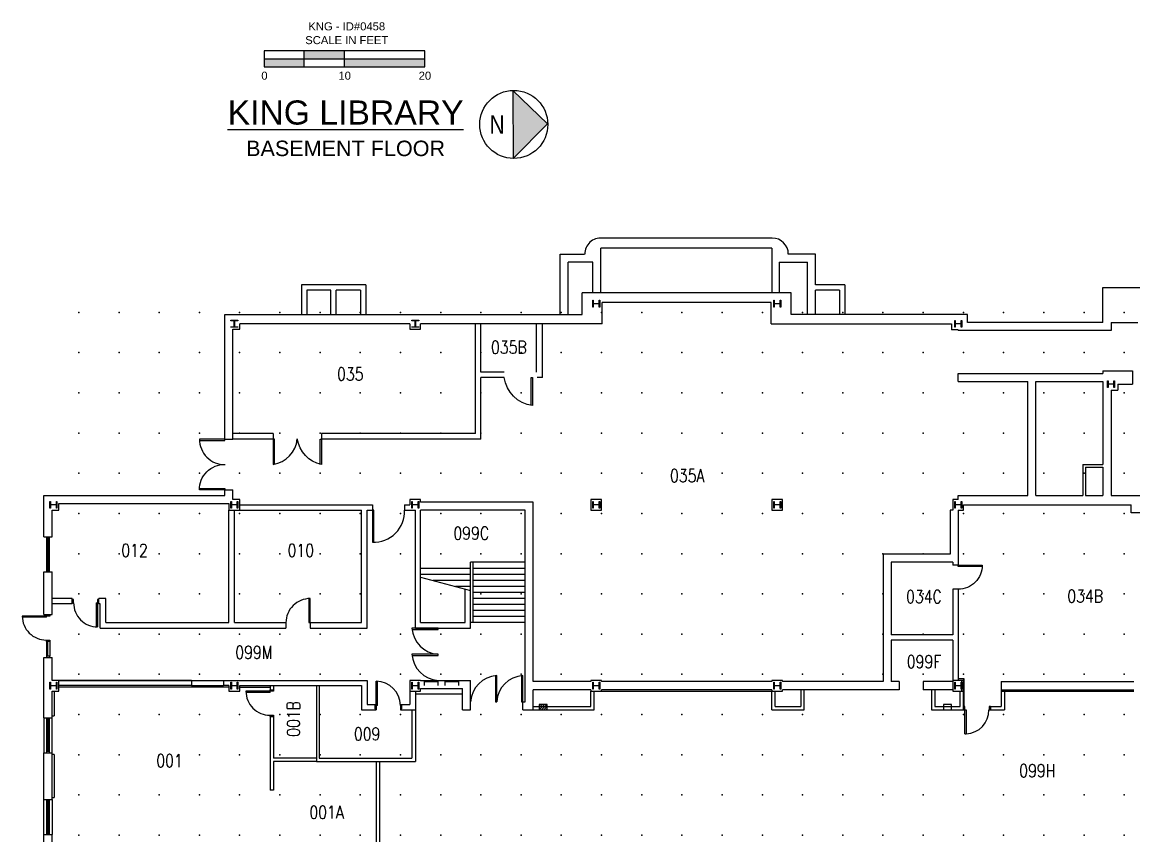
# Model space of a CAD drawing. Header units: millimetres. Extents: x 15 to 310, y 29 to 228.
# Drawn here: x 15.1 to 150.7, y 129.1 to 228.4 of the extents above; entities that cross this region are included whole.
import ezdxf

# ---------------------------------------------------------------- set-up
doc = ezdxf.new("R2010")
doc.units = ezdxf.units.MM
for name, color, linetype in [('A-DOOR', 2, 'Continuous'), ('A-FLOR-IDEN', 202, 'Continuous'), ('A-FLOR-STRS', 1, 'Continuous'), ('A-GLAZ', 5, 'Continuous'), ('A-WALL', 7, 'Continuous'), ('NORTH', 7, 'Continuous')]:
    doc.layers.add(name, color=color, linetype=linetype)
doc.styles.add('RomanS', font='romans.shx', dxfattribs={"width": 0.8})
doc.styles.add('style1', font='arial.ttf', dxfattribs={"height": 1})

# ---------------------------------------------------------------- blocks, each defined once
blk = doc.blocks.new('*U5')
blk.add_point((0, 0))
blk = doc.blocks.new('*U6')
at = {"color": 0, "linetype": 'ByBlock', "lineweight": -2, "transparency": 16777216}
for p in [(0, 156.992), (4.906, 156.992), (9.812, 156.992), (14.718, 156.992), (19.624, 156.992), (24.53, 156.992), (29.436, 156.992), (34.342, 156.992), (39.248, 156.992), (44.154, 156.992), (49.06, 156.992), (53.966, 156.992), (58.872, 156.992), (63.778, 156.992), (68.684, 156.992), (73.59, 156.992), (78.496, 156.992), (83.402, 156.992), (88.308, 156.992), (93.214, 156.992), (98.12, 156.992), (103.026, 156.992), (107.932, 156.992), (112.838, 156.992), (117.744, 156.992), (122.65, 156.992), (127.556, 156.992), (0, 152.086), (4.906, 152.086), (9.812, 152.086), (14.718, 152.086), (19.624, 152.086), (24.53, 152.086), (29.436, 152.086), (34.342, 152.086), (39.248, 152.086), (44.154, 152.086), (49.06, 152.086), (53.966, 152.086), (58.872, 152.086), (63.778, 152.086), (68.684, 152.086), (73.59, 152.086), (78.496, 152.086), (83.402, 152.086), (88.308, 152.086), (93.214, 152.086), (98.12, 152.086), (103.026, 152.086), (107.932, 152.086), (112.838, 152.086), (117.744, 152.086), (122.65, 152.086), (127.556, 152.086), (0, 147.18), (4.906, 147.18), (9.812, 147.18), (14.718, 147.18), (19.624, 147.18), (24.53, 147.18), (29.436, 147.18), (34.342, 147.18), (39.248, 147.18), (44.154, 147.18), (49.06, 147.18), (53.966, 147.18), (58.872, 147.18), (63.778, 147.18), (68.684, 147.18), (73.59, 147.18), (78.496, 147.18), (83.402, 147.18), (88.308, 147.18), (93.214, 147.18), (98.12, 147.18), (103.026, 147.18), (107.932, 147.18), (112.838, 147.18), (117.744, 147.18), (122.65, 147.18), (127.556, 147.18), (0, 142.274), (4.906, 142.274), (9.812, 142.274), (14.718, 142.274), (19.624, 142.274), (24.53, 142.274), (29.436, 142.274), (34.342, 142.274), (39.248, 142.274), (44.154, 142.274), (49.06, 142.274), (53.966, 142.274), (58.872, 142.274), (63.778, 142.274), (68.684, 142.274), (73.59, 142.274), (78.496, 142.274), (83.402, 142.274), (88.308, 142.274), (93.214, 142.274), (98.12, 142.274), (103.026, 142.274), (107.932, 142.274), (112.838, 142.274), (117.744, 142.274), (122.65, 142.274), (127.556, 142.274), (0, 137.368), (4.906, 137.368), (9.812, 137.368), (14.718, 137.368), (19.624, 137.368), (24.53, 137.368), (29.436, 137.368), (34.342, 137.368), (39.248, 137.368), (44.154, 137.368), (49.06, 137.368), (53.966, 137.368), (58.872, 137.368), (63.778, 137.368), (68.684, 137.368), (73.59, 137.368), (78.496, 137.368), (83.402, 137.368), (88.308, 137.368), (93.214, 137.368), (98.12, 137.368), (103.026, 137.368), (107.932, 137.368), (112.838, 137.368), (117.744, 137.368), (122.65, 137.368), (127.556, 137.368), (0, 132.462), (4.906, 132.462), (9.812, 132.462), (14.718, 132.462), (19.624, 132.462), (24.53, 132.462), (29.436, 132.462), (34.342, 132.462), (39.248, 132.462), (44.154, 132.462), (49.06, 132.462), (53.966, 132.462), (58.872, 132.462), (63.778, 132.462), (68.684, 132.462), (73.59, 132.462), (78.496, 132.462), (83.402, 132.462), (88.308, 132.462), (93.214, 132.462), (98.12, 132.462), (103.026, 132.462), (107.932, 132.462), (112.838, 132.462), (117.744, 132.462), (122.65, 132.462), (127.556, 132.462), (0, 127.556), (4.906, 127.556), (9.812, 127.556), (14.718, 127.556), (19.624, 127.556), (24.53, 127.556), (29.436, 127.556), (34.342, 127.556), (39.248, 127.556), (44.154, 127.556), (49.06, 127.556), (53.966, 127.556), (58.872, 127.556), (63.778, 127.556), (68.684, 127.556), (73.59, 127.556), (78.496, 127.556), (83.402, 127.556), (88.308, 127.556), (93.214, 127.556), (98.12, 127.556), (103.026, 127.556), (107.932, 127.556), (112.838, 127.556), (117.744, 127.556), (122.65, 127.556), (127.556, 127.556), (0, 122.65), (4.906, 122.65), (9.812, 122.65), (14.718, 122.65), (19.624, 122.65), (24.53, 122.65), (29.436, 122.65), (34.342, 122.65), (39.248, 122.65), (44.154, 122.65), (49.06, 122.65), (53.966, 122.65), (58.872, 122.65), (63.778, 122.65), (68.684, 122.65), (73.59, 122.65), (78.496, 122.65), (83.402, 122.65), (88.308, 122.65), (93.214, 122.65), (98.12, 122.65), (103.026, 122.65), (107.932, 122.65), (112.838, 122.65), (117.744, 122.65), (122.65, 122.65), (127.556, 122.65), (0, 117.744), (4.906, 117.744), (9.812, 117.744), (14.718, 117.744), (19.624, 117.744), (24.53, 117.744), (29.436, 117.744), (34.342, 117.744), (39.248, 117.744), (44.154, 117.744), (49.06, 117.744), (53.966, 117.744), (58.872, 117.744), (63.778, 117.744), (68.684, 117.744), (73.59, 117.744), (78.496, 117.744), (83.402, 117.744), (88.308, 117.744), (93.214, 117.744), (98.12, 117.744), (103.026, 117.744), (107.932, 117.744), (112.838, 117.744), (117.744, 117.744), (122.65, 117.744), (127.556, 117.744), (0, 112.838), (4.906, 112.838), (9.812, 112.838), (14.718, 112.838), (19.624, 112.838), (24.53, 112.838), (29.436, 112.838), (34.342, 112.838), (39.248, 112.838), (44.154, 112.838), (49.06, 112.838), (53.966, 112.838), (58.872, 112.838), (63.778, 112.838), (68.684, 112.838), (73.59, 112.838), (78.496, 112.838), (83.402, 112.838), (88.308, 112.838), (93.214, 112.838), (98.12, 112.838), (103.026, 112.838), (107.932, 112.838), (112.838, 112.838), (117.744, 112.838), (122.65, 112.838), (127.556, 112.838), (0, 107.932), (4.906, 107.932), (9.812, 107.932), (14.718, 107.932), (19.624, 107.932), (24.53, 107.932), (29.436, 107.932), (34.342, 107.932), (39.248, 107.932), (44.154, 107.932), (49.06, 107.932), (53.966, 107.932), (58.872, 107.932), (63.778, 107.932), (68.684, 107.932), (73.59, 107.932), (78.496, 107.932), (83.402, 107.932), (88.308, 107.932), (93.214, 107.932), (98.12, 107.932), (103.026, 107.932), (107.932, 107.932), (112.838, 107.932), (117.744, 107.932), (122.65, 107.932), (127.556, 107.932), (0, 103.026), (4.906, 103.026), (9.812, 103.026), (14.718, 103.026), (19.624, 103.026), (24.53, 103.026), (29.436, 103.026), (34.342, 103.026), (39.248, 103.026), (44.154, 103.026), (49.06, 103.026), (53.966, 103.026), (58.872, 103.026), (63.778, 103.026), (68.684, 103.026), (73.59, 103.026), (78.496, 103.026), (83.402, 103.026), (88.308, 103.026), (93.214, 103.026), (98.12, 103.026), (103.026, 103.026), (107.932, 103.026), (112.838, 103.026), (117.744, 103.026), (122.65, 103.026), (127.556, 103.026), (0, 98.12), (4.906, 98.12), (9.812, 98.12), (14.718, 98.12), (19.624, 98.12), (24.53, 98.12), (29.436, 98.12), (34.342, 98.12), (39.248, 98.12), (44.154, 98.12), (49.06, 98.12), (53.966, 98.12), (58.872, 98.12), (63.778, 98.12), (68.684, 98.12), (73.59, 98.12), (78.496, 98.12), (83.402, 98.12), (88.308, 98.12), (93.214, 98.12), (98.12, 98.12), (103.026, 98.12), (107.932, 98.12), (112.838, 98.12), (117.744, 98.12), (122.65, 98.12), (127.556, 98.12), (0, 93.214), (4.906, 93.214), (9.812, 93.214), (14.718, 93.214), (19.624, 93.214), (24.53, 93.214), (29.436, 93.214), (34.342, 93.214), (39.248, 93.214), (44.154, 93.214), (49.06, 93.214), (53.966, 93.214), (58.872, 93.214), (63.778, 93.214), (68.684, 93.214), (73.59, 93.214), (78.496, 93.214), (83.402, 93.214), (88.308, 93.214), (93.214, 93.214), (98.12, 93.214), (103.026, 93.214), (107.932, 93.214), (112.838, 93.214), (117.744, 93.214), (122.65, 93.214), (127.556, 93.214)]:
    blk.add_blockref('*U5', p, dxfattribs=at)

msp = doc.modelspace()

# ---------------------------------------------------------------- hatches: boundary and pattern name
h = msp.add_hatch(color=256)
h.paths.add_polyline_path([(49.52, 222.93), (44.62, 222.93), (44.62, 223.91), (49.52, 223.91)])
h.paths.add_polyline_path([(54.43, 223.91), (49.52, 223.91), (49.52, 224.89), (54.43, 224.89)])
h.paths.add_polyline_path([(64.24, 222.93), (54.43, 222.93), (54.43, 223.91), (64.24, 223.91)])
at = {"layer": 'A-WALL'}
h = msp.add_hatch(dxfattribs=at)
h.set_pattern_fill('ANSI31', color=256, scale=1.63548, style=0)
h.set_pattern_definition([(45, (-190.6284, 6.36784), (-0.14455737, 0.14455737), [])])
h.paths.add_polyline_path([(79.14, 144.48), (79.14, 145.14), (78.16, 145.14), (78.16, 144.48)])
at = {"layer": 'NORTH'}
msp.add_hatch(color=256, dxfattribs=at).paths.add_polyline_path([(75.01, 211.76), (79.2, 216), (74.96, 220.05)])

# ---------------------------------------------------------------- linework, layer by layer
for p, q in [((44.62, 223.91), (64.24, 223.91)), ((49.52, 222.93), (49.52, 224.89)), ((54.43, 222.93), (54.43, 224.89)), ((18.05, 152.83), (18.05, 151.03)), ((18.25, 151.03), (18.25, 152.83)), ((18.46, 152.83), (18.46, 151.03))]:
    msp.add_line(p, q)
for points in [[(44.62, 222.93), (64.24, 222.93), (64.24, 224.89), (44.62, 224.89)], [(18.05, 151.03), (18.05, 150.86), (18.46, 150.86), (18.46, 151.03)]]:
    msp.add_lwpolyline(points, close=True)
at = {"layer": 'A-DOOR'}
for p, q in [((24.14, 157.53), (24.14, 154.59)), ((24.14, 157.53), (24.31, 157.53)), ((24.31, 157.53), (24.31, 154.59)), ((18.05, 155.93), (15.11, 155.93)), ((18.05, 155.77), (15.11, 155.77)), ((18.05, 155.77), (18.05, 155.93)), ((58.3, 145.02), (58.3, 147.96)), ((58.47, 145.02), (58.47, 147.96)), ((45.34, 146.75), (42.4, 146.75)), ((45.34, 146.59), (42.4, 146.59)), ((45.34, 146.59), (45.34, 146.75)), ((58.47, 145.02), (58.3, 145.02)), ((130.12, 144.48), (130.28, 144.48)), ((130.12, 141.54), (130.12, 144.48)), ((130.28, 144.48), (130.28, 141.54)), ((130.12, 141.54), (130.28, 141.54))]:
    msp.add_line(p, q, dxfattribs=at)
for points in [[(77.19, 181.61), (77.19, 185.04), (77.35, 185.04), (77.35, 181.61, -0.344238), (73.92, 185.05, -0.4143)], [(36.74, 177.36), (39.84, 177.36), (39.84, 177.52), (36.74, 177.52, 0.426277), (39.85, 174.41, 0.414648)], [(45.89, 174.41), (45.89, 177.52), (45.73, 177.52), (45.73, 174.41, 0.326918), (48.67, 177.53, 0.414648)], [(51.45, 174.41), (51.45, 177.52), (51.62, 177.52), (51.62, 174.41, -0.315214), (48.67, 177.53, -0.414648)], [(36.74, 171.47), (39.84, 171.47), (39.84, 171.31), (36.74, 171.31, -0.429709), (39.84, 174.41, -0.4143)], [(58, 164.93), (58, 168.85), (57.83, 168.85), (57.83, 164.93, 0.44152), (61.76, 168.85, 0.4143)], [(132.25, 161.98), (129.3, 161.98), (129.3, 162.15), (132.25, 162.15, -0.4143), (129.3, 159.2, -0.4143)], [(50.06, 158.06), (50.06, 155.12), (50.23, 155.12), (50.23, 158.06, 0.4143), (47.28, 155.11, 0.4143)], [(62.66, 154.3), (65.85, 154.3), (65.85, 154.46), (62.66, 154.46, 0.380239), (65.85, 151.27, 0.4143)], [(62.66, 151.11), (65.85, 151.11), (65.85, 151.27), (62.66, 151.27, 0.380239), (65.85, 148.08, 0.4143)], [(72.84, 148.66), (72.84, 145.47), (73, 145.47), (73, 148.66, 0.380239), (69.81, 145.47, 0.4143)], [(76.03, 148.66), (76.03, 145.47), (76.19, 145.47), (76.19, 148.66, 0.380239), (73, 145.47, 0.4143)]]:
    msp.add_lwpolyline(points, format="xyb", dxfattribs=at)
for points in [[(21.2, 157.53), (21.36, 157.53), (21.36, 157.94), (21.2, 157.94)], [(24.31, 157.53), (24.47, 157.53), (24.47, 157.94), (24.31, 157.94)], [(18.05, 155.93), (18.05, 156.1), (18.46, 156.1), (18.46, 155.93)], [(18.05, 152.83), (18.05, 152.99), (18.46, 152.99), (18.46, 152.83)], [(45.34, 146.75), (45.34, 146.92), (45.75, 146.92), (45.75, 146.75)], [(45.34, 143.65), (45.34, 143.81), (45.75, 143.81), (45.75, 143.65)], [(58.3, 145.02), (58.14, 145.02), (58.14, 144.61), (58.3, 144.61)], [(61.41, 145.02), (61.25, 145.02), (61.25, 144.61), (61.41, 144.61)]]:
    msp.add_lwpolyline(points, close=True, dxfattribs=at)
for centre, start, end in [((24.31, 157.53), 179.9998, 269.9998), ((18.05, 155.93), 179.9998, 269.9998), ((58.3, 145.02), 359.9998, 89.9998), ((45.34, 146.75), 179.9998, 269.9998), ((130.12, 144.48), 273.1796, 359.9998)]:
    msp.add_arc(centre, 2.94, start, end, dxfattribs=at)
at = {"layer": 'A-FLOR-STRS'}
for p, q in [((69.81, 161.74), (63.72, 161.74)), ((76.48, 162.48), (69.81, 162.48)), ((69.81, 159.04), (69.81, 162.48)), ((70.14, 155.12), (70.14, 162.48)), ((76.48, 161.74), (70.14, 161.74)), ((69.81, 161), (63.72, 161)), ((63.72, 160.68), (69.81, 159.04)), ((69.81, 160.27), (65.25, 160.27)), ((76.48, 161), (70.14, 161)), ((76.48, 160.27), (70.14, 160.27)), ((69.81, 159.53), (67.99, 159.53)), ((76.48, 159.53), (70.14, 159.53)), ((76.48, 158.8), (70.14, 158.8)), ((76.48, 158.06), (70.14, 158.06)), ((76.48, 157.32), (70.14, 157.32)), ((76.48, 156.59), (70.14, 156.59)), ((76.48, 155.12), (69.81, 155.12)), ((76.48, 155.85), (70.14, 155.85))]:
    msp.add_line(p, q, dxfattribs=at)
at = {"layer": 'A-GLAZ', "linetype": 'Continuous'}
for p, q in [((18.09, 165.58), (18.42, 165.58)), ((18.09, 165.42), (18.09, 165.58)), ((18.42, 165.42), (18.42, 165.58)), ((18.09, 161.49), (18.09, 165.42)), ((18.09, 165.42), (18.42, 165.42)), ((18.25, 165.42), (18.25, 161.49)), ((18.42, 161.49), (18.42, 165.42)), ((18.09, 161.49), (18.42, 161.49)), ((18.09, 161.33), (18.09, 161.49)), ((18.42, 161.33), (18.42, 161.49)), ((18.09, 161.33), (18.42, 161.33)), ((18.09, 143.5), (18.42, 143.5)), ((18.09, 143.34), (18.09, 143.5)), ((18.09, 139.42), (18.09, 143.34)), ((18.09, 143.34), (18.42, 143.34)), ((18.25, 143.34), (18.25, 139.42)), ((18.42, 143.34), (18.42, 143.5)), ((18.42, 139.42), (18.42, 143.34)), ((18.09, 139.42), (18.42, 139.42)), ((18.09, 139.25), (18.09, 139.42)), ((18.09, 139.25), (18.42, 139.25)), ((18.42, 139.25), (18.42, 139.42)), ((18.09, 133.53), (18.42, 133.53)), ((18.09, 133.36), (18.09, 133.53)), ((18.09, 129.44), (18.09, 133.36)), ((18.09, 133.36), (18.42, 133.36)), ((18.25, 133.36), (18.25, 129.44)), ((18.42, 133.36), (18.42, 133.53)), ((18.42, 129.44), (18.42, 133.36)), ((18.09, 129.44), (18.42, 129.44)), ((18.09, 129.28), (18.09, 129.44)), ((18.09, 129.28), (18.42, 129.28)), ((18.42, 129.28), (18.42, 129.44))]:
    msp.add_line(p, q, dxfattribs=at)
at = {"layer": 'A-WALL'}
for p, q in [((106.62, 202.05), (85.7, 202.05)), ((106.57, 200.83), (85.7, 200.83)), ((85.7, 195.35), (85.7, 200.83)), ((106.62, 195.35), (106.62, 200.83)), ((80.73, 200.09), (83.73, 200.09)), ((80.73, 192.73), (80.73, 200.09)), ((111.89, 200.09), (108.58, 200.09)), ((111.89, 196.33), (111.89, 200.09)), ((84.72, 199.11), (81.71, 199.11)), ((81.71, 192.73), (81.71, 199.11)), ((84.72, 195.35), (84.72, 199.11)), ((107.47, 199.11), (110.9, 199.11)), ((107.47, 199.11), (107.47, 195.35)), ((110.9, 192.73), (110.9, 199.11)), ((57.02, 196.33), (49.17, 196.33)), ((49.17, 196.33), (49.17, 192.73)), ((52.76, 195.68), (49.82, 195.68)), ((49.82, 195.68), (49.82, 192.73)), ((52.76, 192.73), (52.76, 195.68)), ((53.42, 192.73), (53.42, 195.68)), ((56.36, 195.68), (53.42, 195.68)), ((56.36, 195.68), (56.36, 192.73)), ((57.02, 196.33), (57.02, 192.73)), ((83.43, 192.73), (83.43, 195.35)), ((108.94, 195.35), (83.43, 195.35)), ((108.94, 192.73), (108.94, 195.35)), ((115.48, 196.33), (111.89, 196.33)), ((111.89, 192.73), (111.89, 195.68)), ((114.83, 195.68), (111.89, 195.68)), ((114.83, 195.68), (114.83, 192.73)), ((115.48, 196.33), (115.48, 192.73)), ((146.97, 191.75), (146.97, 196)), ((146.97, 196), (180.33, 196)), ((106.49, 194.2), (85.88, 194.2)), ((85.88, 191.59), (85.88, 194.2)), ((106.49, 191.59), (106.49, 194.2)), ((39.84, 192.73), (83.43, 192.73)), ((39.84, 177.52), (39.84, 192.73)), ((130.45, 192.73), (108.94, 192.73)), ((130.45, 191.75), (130.45, 192.73)), ((62.41, 191.59), (41.64, 191.59)), ((85.88, 191.59), (63.72, 191.59)), ((70.43, 178.18), (70.43, 191.59)), ((71.08, 185.7), (71.08, 191.59)), ((77.84, 185.7), (77.84, 191.48)), ((78.6, 185.04), (78.6, 191.59)), ((106.49, 191.59), (128.49, 191.59)), ((128.49, 191.59), (128.49, 190.85)), ((146.97, 191.75), (130.45, 191.75)), ((147.95, 191.75), (147.95, 190.77)), ((147.95, 191.75), (151.22, 191.75)), ((40.82, 177.52), (40.82, 190.93)), ((129.3, 190.85), (128.49, 190.85)), ((129.3, 190.85), (129.3, 190.77)), ((147.95, 190.77), (129.3, 190.77)), ((146.97, 185.86), (146.97, 185.54)), ((146.97, 185.86), (150.56, 185.86)), ((150.56, 185.86), (150.56, 184.23)), ((73.92, 185.7), (71.08, 185.7)), ((71.08, 177.52), (71.08, 185.04)), ((73.92, 185.04), (71.08, 185.04)), ((78.6, 185.04), (77.95, 185.04)), ((129.3, 185.54), (146.97, 185.54)), ((129.3, 184.55), (129.3, 185.54)), ((129.3, 184.55), (137.81, 184.55)), ((137.81, 170.65), (137.81, 184.55)), ((138.79, 170.65), (138.79, 184.55)), ((138.79, 184.55), (146.97, 184.55)), ((146.97, 184.55), (146.97, 174.41)), ((147.95, 183.49), (148.77, 183.49)), ((147.95, 183.49), (147.95, 170.65)), ((148.77, 184.23), (148.77, 183.49)), ((148.77, 184.23), (150.56, 184.23)), ((45.73, 178.18), (40.82, 178.18)), ((45.73, 178.18), (45.73, 177.52)), ((70.43, 178.18), (51.62, 178.18)), ((51.62, 178.18), (51.62, 177.52)), ((39.84, 177.52), (40.82, 177.52)), ((45.73, 177.52), (40.82, 177.52)), ((71.08, 177.52), (51.62, 177.52)), ((144.51, 174.41), (146.97, 174.41)), ((144.51, 174.41), (144.51, 170.65)), ((144.84, 174.09), (146.97, 174.09)), ((144.84, 174.09), (144.84, 170.65)), ((146.97, 174.09), (146.97, 170.65)), ((39.84, 170.65), (39.84, 171.31)), ((39.84, 171.31), (40.82, 171.31)), ((40.82, 170.16), (40.82, 171.31)), ((17.76, 170.65), (39.84, 170.65)), ((17.76, 165.58), (17.76, 170.65)), ((77.46, 169.83), (63.72, 169.83)), ((77.46, 147.92), (77.46, 169.83)), ((129.3, 170.65), (137.81, 170.65)), ((129.3, 170.16), (129.3, 170.65)), ((138.79, 170.65), (144.51, 170.65)), ((144.84, 170.65), (146.97, 170.65)), ((147.95, 170.65), (160.21, 170.65)), ((18.75, 165.58), (18.75, 168.85)), ((40.33, 155.12), (40.33, 168.85)), ((40.99, 155.12), (40.99, 168.85)), ((41.64, 169.51), (57.83, 169.51)), ((41.64, 168.85), (56.52, 168.85)), ((56.52, 155.12), (56.52, 168.85)), ((57.18, 155.12), (57.18, 168.85)), ((57.18, 168.85), (57.83, 168.85)), ((57.83, 169.51), (57.83, 168.85)), ((61.76, 169.51), (61.76, 168.85)), ((61.76, 169.51), (62.41, 169.51)), ((61.76, 168.85), (62.41, 168.85)), ((63.07, 154.46), (63.07, 168.85)), ((63.72, 155.12), (63.72, 168.85)), ((76.48, 168.85), (63.72, 168.85)), ((76.48, 145.47), (76.48, 168.85)), ((128.32, 168.85), (128.32, 163.46)), ((128.65, 168.85), (128.32, 168.85)), ((129.3, 168.85), (129.3, 162.15)), ((129.96, 169.51), (150.4, 169.51)), ((150.4, 168.53), (150.4, 169.51)), ((152.36, 168.53), (150.4, 168.53)), ((17.76, 165.58), (18.75, 165.58)), ((128.32, 163.46), (120.14, 163.46)), ((120.14, 163.46), (120.14, 147.92)), ((128.65, 162.48), (121.13, 162.48)), ((121.13, 162.48), (121.13, 153.64)), ((128.65, 162.48), (128.65, 162.15)), ((129.3, 162.15), (128.65, 162.15)), ((17.76, 156.1), (17.76, 161.33)), ((17.76, 161.33), (18.75, 161.33)), ((18.75, 156.1), (18.75, 161.33)), ((69.16, 155.12), (69.16, 159.22)), ((69.81, 154.46), (69.81, 159.04)), ((129.3, 159.2), (128.65, 159.2)), ((128.65, 159.2), (128.65, 153.64)), ((129.3, 159.2), (129.3, 148.08)), ((21.2, 158.06), (18.75, 158.06)), ((21.2, 157.41), (18.75, 157.41)), ((21.2, 157.41), (21.2, 158.06)), ((25.29, 158.06), (24.47, 158.06)), ((24.47, 157.41), (24.47, 158.06)), ((24.63, 157.41), (24.47, 157.41)), ((24.63, 154.46), (24.63, 157.41)), ((25.29, 155.12), (25.29, 158.06)), ((17.76, 156.1), (18.75, 156.1)), ((25.29, 155.12), (40.33, 155.12)), ((40.99, 155.12), (47.28, 155.12)), ((47.28, 155.12), (47.28, 154.46)), ((50.23, 155.12), (50.23, 154.46)), ((50.23, 155.12), (56.52, 155.12)), ((57.18, 154.46), (57.18, 155.12)), ((63.72, 155.12), (69.16, 155.12)), ((24.63, 154.46), (47.28, 154.46)), ((50.23, 154.46), (57.18, 154.46)), ((50.23, 154.46), (57.18, 154.46)), ((63.07, 154.46), (69.81, 154.46)), ((128.65, 153.64), (121.13, 153.64)), ((128.65, 152.99), (121.13, 152.99)), ((121.13, 152.99), (121.13, 147.92)), ((128.65, 152.99), (128.65, 148.08)), ((17.76, 150.86), (18.75, 150.86)), ((17.76, 143.5), (17.76, 150.86)), ((18.75, 148.08), (18.75, 150.86)), ((35.75, 148.08), (19.56, 148.08)), ((19.56, 148.08), (35.75, 148.08)), ((35.75, 148.08), (35.75, 147.43)), ((35.75, 148.08), (39.68, 148.08)), ((39.68, 148.08), (51.35, 148.08)), ((39.68, 148.08), (39.68, 147.43)), ((51.35, 148.08), (57.18, 148.08)), ((57.18, 148.08), (57.18, 145.14)), ((63.72, 148.08), (69.81, 148.08)), ((64.17, 147.43), (64.17, 147.92)), ((64.17, 147.92), (65.81, 147.92)), ((65.81, 147.92), (65.81, 147.43)), ((66.71, 147.43), (66.71, 147.92)), ((66.71, 147.92), (68.34, 147.92)), ((68.34, 147.92), (68.34, 147.43)), ((69.81, 144.48), (69.81, 148.08)), ((84.49, 147.92), (77.46, 147.92)), ((106.57, 147.92), (85.8, 147.92)), ((120.14, 147.92), (107.88, 147.92)), ((122.11, 147.92), (121.13, 147.92)), ((122.11, 147.92), (122.11, 146.94)), ((128.65, 147.92), (125.05, 147.92)), ((125.05, 147.92), (125.05, 146.94)), ((129.3, 148.3), (130.01, 148.3)), ((129.96, 148.25), (129.3, 148.25)), ((129.75, 146.77), (129.75, 148.04)), ((129.96, 148.25), (129.96, 144.88)), ((130.01, 148.3), (130.01, 144.88)), ((134.54, 147.92), (150.73, 147.92)), ((134.54, 147.92), (134.54, 145.94)), ((18.75, 143.5), (18.75, 146.77)), ((19, 146.77), (19, 143.75)), ((35.75, 147.43), (19.56, 147.43)), ((40.33, 147.25), (19.56, 147.25)), ((35.75, 147.43), (39.68, 147.43)), ((40.33, 147.43), (39.68, 147.43)), ((41.64, 147.43), (51.35, 147.43)), ((41.64, 147.25), (45.34, 147.25)), ((44.85, 147.43), (44.85, 147.43)), ((45.34, 147.43), (45.34, 146.92)), ((45.34, 146.92), (45.75, 146.92)), ((45.75, 147.43), (45.75, 146.92)), ((51.03, 147.43), (51.03, 138.19)), ((51.35, 147.43), (51.35, 138.6)), ((51.35, 147.43), (56.52, 147.43)), ((56.52, 147.43), (56.52, 144.48)), ((62.41, 146.77), (62.41, 145.14)), ((62.41, 146.77), (63.07, 146.77)), ((63.07, 146.77), (63.07, 144.48)), ((63.72, 147.1), (68.83, 147.1)), ((68.83, 144.48), (68.83, 147.1)), ((84.49, 146.94), (77.46, 146.94)), ((77.46, 144.48), (77.46, 146.94)), ((84.49, 144.89), (84.49, 146.77)), ((84.9, 144.48), (84.9, 146.77)), ((84.9, 146.77), (106.57, 146.77)), ((106.57, 146.94), (85.8, 146.94)), ((106.57, 144.48), (106.57, 146.77)), ((106.98, 144.89), (106.98, 146.77)), ((122.11, 146.94), (107.88, 146.94)), ((110.09, 146.94), (110.09, 144.89)), ((110.5, 144.48), (110.5, 146.94)), ((128.65, 146.94), (125.05, 146.94)), ((126.03, 146.94), (126.03, 144.48)), ((126.44, 146.94), (126.44, 144.89)), ((129.55, 144.89), (129.55, 146.77)), ((129.96, 144.48), (129.96, 146.77)), ((134.54, 146.94), (150.73, 146.94)), ((134.54, 146.77), (150.73, 146.77)), ((134.54, 146.77), (134.54, 144.88)), ((134.54, 146.77), (134.54, 144.88)), ((134.94, 146.77), (134.94, 144.48)), ((134.94, 146.77), (134.94, 145.94)), ((134.94, 146.77), (134.94, 144.48)), ((57.18, 145.14), (58.3, 145.14)), ((58.3, 145.14), (58.3, 144.48)), ((61.25, 145.14), (62.41, 145.14)), ((61.25, 145.14), (61.25, 144.48)), ((63.07, 146.45), (63.07, 138.19)), ((63.07, 146.45), (68.83, 146.45)), ((76.19, 145.47), (76.48, 145.47)), ((76.19, 144.48), (76.19, 145.47)), ((56.52, 144.48), (58.3, 144.48)), ((61.25, 144.48), (63.07, 144.48)), ((62.66, 144.48), (62.66, 138.6)), ((68.83, 144.48), (69.81, 144.48)), ((76.19, 144.48), (77.46, 144.48)), ((77.46, 144.89), (84.49, 144.89)), ((77.46, 144.48), (84.9, 144.48)), ((106.57, 144.48), (110.5, 144.48)), ((106.98, 144.89), (110.09, 144.89)), ((126.03, 144.48), (129.96, 144.48)), ((126.44, 144.89), (129.55, 144.89)), ((130.12, 144.88), (129.96, 144.88)), ((129.96, 144.48), (130.12, 144.48)), ((130.12, 144.48), (130.12, 144.88)), ((133.07, 144.88), (133.23, 144.88)), ((133.23, 144.48), (133.07, 144.48)), ((133.23, 144.88), (134.54, 144.88)), ((133.23, 144.48), (133.23, 144.88)), ((133.23, 144.88), (134.54, 144.88)), ((133.23, 144.48), (133.23, 144.88)), ((133.23, 144.88), (133.23, 144.48)), ((133.23, 144.48), (134.94, 144.48)), ((133.23, 144.48), (134.94, 144.48)), ((17.76, 143.5), (18.75, 143.5)), ((17.76, 143.5), (17.76, 139.25)), ((18.75, 143.75), (19, 143.75)), ((18.75, 139.25), (18.75, 143.5)), ((45.34, 143.65), (45.34, 137.78)), ((45.34, 143.65), (45.75, 143.65)), ((45.75, 143.65), (45.75, 138.6)), ((17.76, 139.25), (18.75, 139.25)), ((17.76, 133.53), (17.76, 139.25)), ((18.75, 133.53), (18.75, 139.25)), ((19, 139.01), (18.75, 139.01)), ((19, 139.01), (19, 133.77)), ((51.03, 138.6), (45.75, 138.6)), ((51.35, 138.6), (57.24, 138.6)), ((57.24, 138.6), (62.66, 138.6)), ((45.34, 137.78), (45.34, 134.67)), ((45.75, 138.19), (45.75, 134.67)), ((51.03, 138.19), (45.75, 138.19)), ((51.03, 138.19), (57.24, 138.19)), ((57.24, 138.19), (63.07, 138.19)), ((58.3, 138.19), (58.3, 125.76)), ((58.71, 138.19), (58.71, 125.35)), ((45.75, 134.67), (45.34, 134.67)), ((17.76, 133.53), (18.75, 133.53)), ((17.76, 129.28), (17.76, 133.53)), ((18.75, 133.77), (19, 133.77)), ((18.75, 133.53), (18.75, 129.28)), ((17.76, 129.28), (18.75, 129.28)), ((17.76, 124.21), (17.76, 129.28)), ((18.75, 126), (18.75, 129.28))]:
    msp.add_line(p, q, dxfattribs=at)
for points in [[(84.72, 193.63), (84.72, 194.45), (84.78, 194.45), (84.78, 194.11, 0.414214), (84.83, 194.06), (85.46, 194.06, 0.414214), (85.51, 194.11), (85.51, 194.45), (85.57, 194.45), (85.57, 193.63), (85.51, 193.63), (85.51, 193.97, 0.414214), (85.46, 194.02), (84.83, 194.02, 0.414214), (84.78, 193.97), (84.78, 193.63)], [(106.8, 193.63), (106.8, 194.45), (106.86, 194.45), (106.86, 194.11, 0.414214), (106.91, 194.06), (107.54, 194.06, 0.414214), (107.59, 194.11), (107.59, 194.45), (107.65, 194.45), (107.65, 193.63), (107.59, 193.63), (107.59, 193.97, 0.414214), (107.54, 194.02), (106.91, 194.02, 0.414214), (106.86, 193.97), (106.86, 193.63)], [(41.4, 191.16), (40.57, 191.16), (40.57, 191.22), (40.92, 191.22, 0.414214), (40.97, 191.28), (40.97, 191.9, 0.414214), (40.92, 191.95), (40.57, 191.95), (40.57, 192.01), (41.4, 192.01), (41.4, 191.95), (41.06, 191.95, 0.414214), (41.01, 191.9), (41.01, 191.28, 0.414214), (41.06, 191.22), (41.4, 191.22)], [(63.48, 191.16), (62.65, 191.16), (62.65, 191.22), (63, 191.22, 0.414214), (63.05, 191.28), (63.05, 191.9, 0.414214), (63, 191.95), (62.65, 191.95), (62.65, 192.01), (63.48, 192.01), (63.48, 191.95), (63.14, 191.95, 0.414214), (63.09, 191.9), (63.09, 191.28, 0.414214), (63.14, 191.22), (63.48, 191.22)], [(128.88, 191.17), (128.88, 192), (128.94, 192), (128.94, 191.66, 0.414214), (128.99, 191.61), (129.62, 191.61, 0.414214), (129.67, 191.66), (129.67, 192), (129.73, 192), (129.73, 191.17), (129.67, 191.17), (129.67, 191.52, 0.414214), (129.62, 191.57), (128.99, 191.57, 0.414214), (128.94, 191.52), (128.94, 191.17)], [(147.52, 183.81), (147.52, 184.64), (147.59, 184.64), (147.59, 184.3, 0.414214), (147.64, 184.25), (148.26, 184.25, 0.414214), (148.31, 184.3), (148.31, 184.64), (148.37, 184.64), (148.37, 183.81), (148.31, 183.81), (148.31, 184.16, 0.414214), (148.26, 184.21), (147.64, 184.21, 0.414214), (147.59, 184.16), (147.59, 183.81)], [(18.48, 169.09), (18.48, 169.92), (18.55, 169.92), (18.55, 169.58, 0.414214), (18.6, 169.53), (19.22, 169.53, 0.414214), (19.27, 169.58), (19.27, 169.92), (19.33, 169.92), (19.33, 169.09), (19.27, 169.09), (19.27, 169.44, 0.414214), (19.22, 169.49), (18.6, 169.49, 0.414214), (18.55, 169.44), (18.55, 169.09)], [(40.56, 169.09), (40.56, 169.92), (40.62, 169.92), (40.62, 169.58, 0.414214), (40.68, 169.53), (41.3, 169.53, 0.414214), (41.35, 169.58), (41.35, 169.92), (41.41, 169.92), (41.41, 169.09), (41.35, 169.09), (41.35, 169.44, 0.414214), (41.3, 169.49), (40.68, 169.49, 0.414214), (40.62, 169.44), (40.62, 169.09)], [(62.64, 169.09), (62.64, 169.92), (62.7, 169.92), (62.7, 169.58, 0.414214), (62.75, 169.53), (63.38, 169.53, 0.414214), (63.43, 169.58), (63.43, 169.92), (63.49, 169.92), (63.49, 169.09), (63.43, 169.09), (63.43, 169.44, 0.414214), (63.38, 169.49), (62.75, 169.49, 0.414214), (62.7, 169.44), (62.7, 169.09)], [(84.72, 169.09), (84.72, 169.92), (84.78, 169.92), (84.78, 169.58, 0.414214), (84.83, 169.53), (85.46, 169.53, 0.414214), (85.51, 169.58), (85.51, 169.92), (85.57, 169.92), (85.57, 169.09), (85.51, 169.09), (85.51, 169.44, 0.414214), (85.46, 169.49), (84.83, 169.49, 0.414214), (84.78, 169.44), (84.78, 169.09)], [(106.8, 169.09), (106.8, 169.92), (106.86, 169.92), (106.86, 169.58, 0.414214), (106.91, 169.53), (107.54, 169.53, 0.414214), (107.59, 169.58), (107.59, 169.92), (107.65, 169.92), (107.65, 169.09), (107.59, 169.09), (107.59, 169.44, 0.414214), (107.54, 169.49), (106.91, 169.49, 0.414214), (106.86, 169.44), (106.86, 169.09)], [(128.88, 169.09), (128.88, 169.92), (128.94, 169.92), (128.94, 169.58, 0.414214), (128.99, 169.53), (129.62, 169.53, 0.414214), (129.67, 169.58), (129.67, 169.92), (129.73, 169.92), (129.73, 169.09), (129.67, 169.09), (129.67, 169.44, 0.414214), (129.62, 169.49), (128.99, 169.49, 0.414214), (128.94, 169.44), (128.94, 169.09)], [(18.48, 147.01), (18.48, 147.84), (18.55, 147.84), (18.55, 147.5, 0.414214), (18.6, 147.45), (19.22, 147.45, 0.414214), (19.27, 147.5), (19.27, 147.84), (19.33, 147.84), (19.33, 147.01), (19.27, 147.01), (19.27, 147.36, 0.414214), (19.22, 147.41), (18.6, 147.41, 0.414214), (18.55, 147.36), (18.55, 147.01)], [(40.56, 147.01), (40.56, 147.84), (40.62, 147.84), (40.62, 147.5, 0.414214), (40.68, 147.45), (41.3, 147.45, 0.414214), (41.35, 147.5), (41.35, 147.84), (41.41, 147.84), (41.41, 147.01), (41.35, 147.01), (41.35, 147.36, 0.414214), (41.3, 147.41), (40.68, 147.41, 0.414214), (40.62, 147.36), (40.62, 147.01)], [(62.64, 147.01), (62.64, 147.84), (62.7, 147.84), (62.7, 147.5, 0.414214), (62.75, 147.45), (63.38, 147.45, 0.414214), (63.43, 147.5), (63.43, 147.84), (63.49, 147.84), (63.49, 147.01), (63.43, 147.01), (63.43, 147.36, 0.414214), (63.38, 147.41), (62.75, 147.41, 0.414214), (62.7, 147.36), (62.7, 147.01)], [(84.72, 147.01), (84.72, 147.84), (84.78, 147.84), (84.78, 147.5, 0.414214), (84.83, 147.45), (85.46, 147.45, 0.414214), (85.51, 147.5), (85.51, 147.84), (85.57, 147.84), (85.57, 147.01), (85.51, 147.01), (85.51, 147.36, 0.414214), (85.46, 147.41), (84.83, 147.41, 0.414214), (84.78, 147.36), (84.78, 147.01)], [(106.8, 147.01), (106.8, 147.84), (106.86, 147.84), (106.86, 147.5, 0.414214), (106.91, 147.45), (107.54, 147.45, 0.414214), (107.59, 147.5), (107.59, 147.84), (107.65, 147.84), (107.65, 147.01), (107.59, 147.01), (107.59, 147.36, 0.414214), (107.54, 147.41), (106.91, 147.41, 0.414214), (106.86, 147.36), (106.86, 147.01)], [(128.88, 147.01), (128.88, 147.84), (128.94, 147.84), (128.94, 147.5, 0.414214), (128.99, 147.45), (129.62, 147.45, 0.414214), (129.67, 147.5), (129.67, 147.84), (129.73, 147.84), (129.73, 147.01), (129.67, 147.01), (129.67, 147.36, 0.414214), (129.62, 147.41), (128.99, 147.41, 0.414214), (128.94, 147.36), (128.94, 147.01)]]:
    msp.add_lwpolyline(points, format="xyb", close=True, dxfattribs=at)
for points in [[(40.82, 190.93), (41.64, 190.93), (41.64, 191.59)], [(62.41, 191.59), (62.41, 190.93), (63.72, 190.93), (63.72, 191.59)], [(18.75, 168.85), (19.56, 168.85), (19.56, 169.67), (40.33, 169.67)], [(40.33, 169.67), (40.33, 168.85), (41.64, 168.85)], [(41.64, 168.85), (41.64, 170.16), (40.82, 170.16)], [(63.72, 169.83), (63.72, 170.16), (62.41, 170.16), (62.41, 169.51)], [(129.3, 170.16), (128.65, 170.16), (128.65, 168.85)], [(62.41, 168.85), (63.07, 168.85)], [(129.3, 168.85), (129.96, 168.85), (129.96, 169.51)], [(18.75, 146.77), (19.56, 146.77), (19.56, 148.08), (18.75, 148.08)], [(63.72, 148.08), (62.41, 148.08), (62.41, 146.77), (63.72, 146.77), (63.72, 147.1)], [(85.8, 147.92), (85.8, 148.08), (84.49, 148.08), (84.49, 147.92)], [(107.88, 147.92), (107.88, 148.08), (106.57, 148.08), (106.57, 147.92)], [(40.33, 147.43), (40.33, 146.77), (41.64, 146.77), (41.64, 147.43)], [(84.49, 146.94), (84.49, 146.77), (85.8, 146.77), (85.8, 146.94)], [(106.57, 146.94), (106.57, 146.77), (107.88, 146.77), (107.88, 146.94)]]:
    msp.add_lwpolyline(points, dxfattribs=at)
for points in [[(84.49, 168.85), (85.8, 168.85), (85.8, 170.16), (84.49, 170.16)], [(106.57, 168.85), (107.88, 168.85), (107.88, 170.16), (106.57, 170.16)], [(63.72, 168.85), (63.72, 168.85)], [(128.65, 146.77), (129.96, 146.77), (129.96, 148.08), (128.65, 148.08)], [(79.14, 144.48), (79.14, 145.14), (78.16, 145.14), (78.16, 144.48)], [(128.49, 144.48), (128.49, 145.14), (127.5, 145.14), (127.5, 144.48)]]:
    msp.add_lwpolyline(points, close=True, dxfattribs=at)
at = {"layer": 'A-WALL', "flags": 128}
for points in [[(129.96, 144.48), (130.12, 144.48), (130.12, 144.88), (129.96, 144.88), (129.96, 144.48)], [(133.07, 144.48), (133.23, 144.48), (133.23, 144.88), (133.07, 144.88), (133.07, 144.48)]]:
    msp.add_lwpolyline(points, close=True, dxfattribs=at)
at = {"layer": 'A-WALL'}
for centre, start, end in [((85.7, 200.09), 85.1414, 179.9998), ((106.62, 200.09), 0.0215, 89.9998)]:
    msp.add_arc(centre, 1.96, start, end, dxfattribs=at)
at = {"layer": 'NORTH'}
msp.add_lwpolyline([(75.01, 211.76), (79.2, 216), (74.96, 220.05)], close=True, dxfattribs=at)
msp.add_circle((75.08, 215.91), 4.15, dxfattribs=at)

# ---------------------------------------------------------------- block references
msp.add_blockref('*U6', (22.01, 35.98))

# ---------------------------------------------------------------- texts
at = {"attachment_point": 2, "rotation": 359.9998, "style": 'style1'}
for s, insert, char_height, width in [('KNG - ID#0458', (54.7, 228.37), 0.9812, 12.181), ('SCALE IN FEET', (54.7, 226.69), 0.9812, 12.181), ('0', (44.66, 222.35), 0.981, 5.6986), ('10', (54.45, 222.35), 0.981, 5.6986), ('20', (64.24, 222.35), 0.981, 5.6986), ('{\\LKING LIBRARY\\P\\H0.64005x;\\lBASEMENT FLOOR}', (54.56, 218.84), 2.9436, 59.7691)]:
    msp.add_mtext(s, dxfattribs=dict(at, insert=insert, char_height=char_height, width=width))
at = {"layer": 'A-FLOR-IDEN', "char_height": 1.57, "width": 6.1658, "attachment_point": 5, "style": 'RomanS'}
for s, insert, rotation in [('035B', (74.48, 188.73), 359.9998), ('035', (55.13, 185.45), 359.9998), ('035A', (96.24, 173.05), 359.9998), ('099C', (69.89, 166.03), 359.9998), ('012', (28.81, 163.93), 359.9998), ('010', (49.1, 163.93), 359.9998), ('034C', (125.13, 158.29), 359.9998), ('034B', (144.8, 158.35), 359.9998), ('099M', (43.36, 151.49), 359.9998), ('099F', (125.13, 150.35), 359.9998), ('001B', (48.2, 143.37), 89.9998), ('009', (57.19, 141.55), 359.9998), ('001', (33.08, 138.27), 359.9998), ('099H', (138.96, 137.05), 359.9998), ('001A', (52.24, 131.99), 359.9998)]:
    msp.add_mtext(s, dxfattribs=dict(at, insert=insert, rotation=rotation))
at = {"layer": 'NORTH', "insert": (73.05, 217.02), "char_height": 2.2411, "width": 4.805, "attachment_point": 2, "rotation": 359.9998, "style": 'RomanS'}
msp.add_mtext('{\\fArial|b0|i0|c0|p34;N}', dxfattribs=at)

doc.saveas('drawing.dxf')
